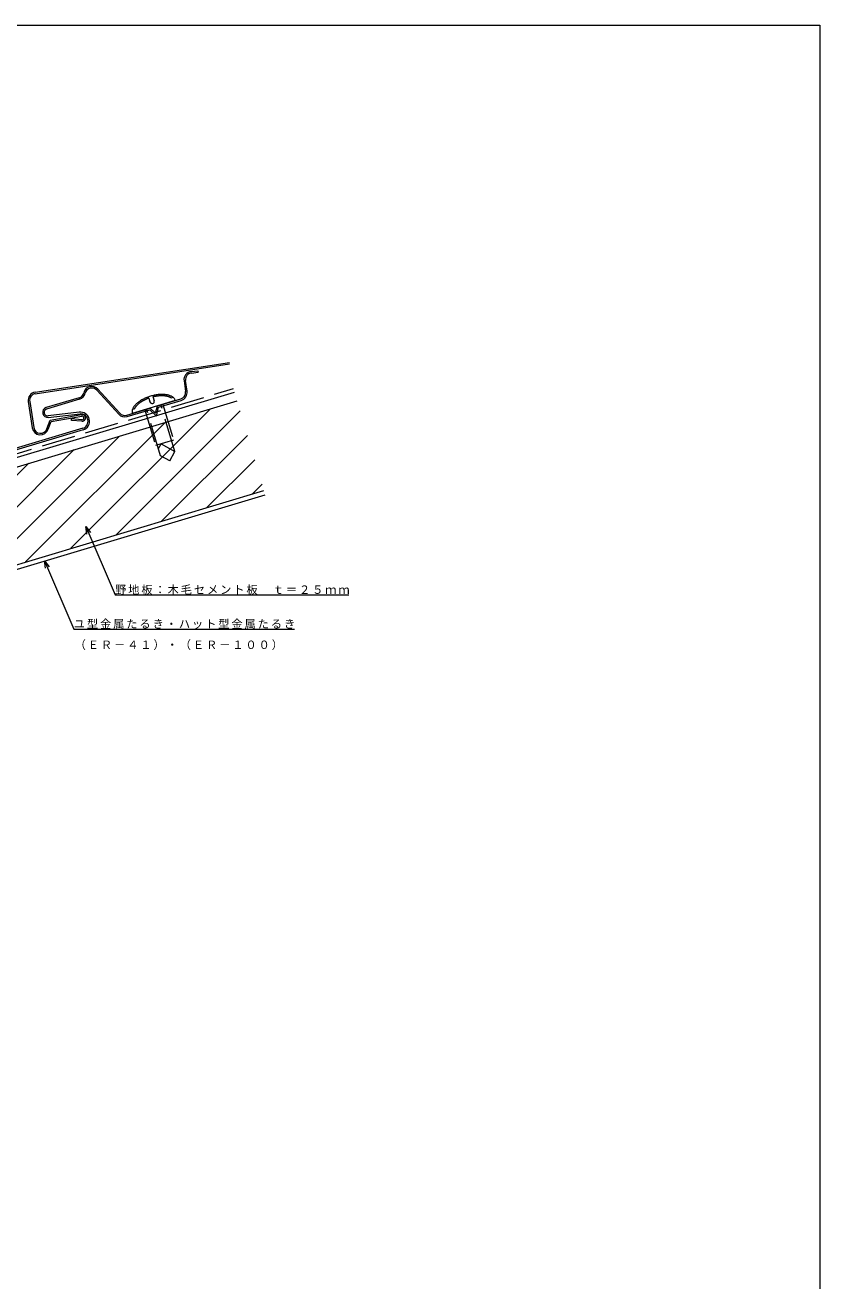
# Model space of a CAD drawing. Units: millimetres, scale not verified. Extents: x -567 to 1761, y -2125 to 401.
# Drawn here: x 354.7 to 567, y 65.4 to 400.9 of the extents above; entities that cross this region are included whole.
import ezdxf

# ---------------------------------------------------------------- set-up
doc = ezdxf.new("R2010")
doc.units = ezdxf.units.MM
doc.header["$LTSCALE"] = 3
doc.linetypes.add('DASHED3', pattern=[4, 3, -1])
doc.layers.add('0-0_0', color=7, linetype='Continuous', lineweight=18)
doc.layers.add('0-2_LAYER003', color=7, linetype='Continuous', lineweight=18)
doc.styles.add('ＭＳ ゴシック', font='')
doc.styles.get('ＭＳ ゴシック').set_extended_font_data('MS Gothic')

msp = doc.modelspace()

# ---------------------------------------------------------------- linework, layer by layer
at = {"layer": '0-0_0', "color": 3}
for p, q in [((357.383, 302.861), (409.266, 310.799)), ((357.444, 302.465), (409.327, 310.404)), ((397.166, 305.885), (397.57, 303.039)), ((397.966, 303.096), (397.562, 305.941)), ((399.087, 308.379), (400.883, 308.59)), ((399.134, 307.982), (400.93, 308.193)), ((400.883, 308.59), (400.93, 308.193)), ((379.729, 296.971), (373.858, 303.392)), ((380.025, 297.241), (374.153, 303.662)), ((355.541, 300.353), (356.615, 293.335)), ((355.937, 300.413), (357.011, 293.395)), ((369.154, 301.374), (360.348, 298.732)), ((369.269, 300.991), (360.463, 298.349)), ((389.815, 296.472), (390.382, 298.868)), ((390.382, 298.868), (396.42, 300.679)), ((360.496, 293.094), (361.388, 295.38)), ((369.133, 297.485), (360.843, 296.511)), ((360.89, 296.114), (369.407, 297.114)), ((361.388, 295.38), (369.781, 296.877)), ((367.079, 295.333), (367.113, 295.731)), ((369.845, 295.096), (367.079, 295.333)), ((369.879, 295.494), (367.113, 295.731)), ((381.87, 296.732), (388.13, 298.61)), ((381.985, 296.349), (388.024, 298.16)), ((388.024, 298.16), (389.815, 296.472)), ((370.106, 293.203), (267.062, 262.289)), ((370.221, 292.82), (267.155, 261.9))]:
    msp.add_line(p, q, dxfattribs=at)
at = {"layer": '0-0_0', "color": 4}
for p, q in [((195.112, 238.199), (410.623, 302.852)), ((203.33, 210.805), (418.841, 275.458))]:
    msp.add_line(p, q, dxfattribs=at)
at = {"layer": '0-0_0', "linetype": 'DASHED3'}
for p, q in [((267.387, 260.925), (410.336, 303.81)), ((394.739, 287.02), (391.003, 299.472)), ((391.482, 299.615), (394.356, 290.037)), ((386.693, 298.179), (389.567, 288.6)), ((390.907, 285.871), (387.172, 298.322)), ((394.356, 290.037), (389.567, 288.6)), ((390.332, 287.788), (391.021, 289.022)), ((391.021, 289.022), (394.739, 287.02)), ((393.398, 284.53), (390.907, 285.871)), ((393.398, 284.53), (394.739, 287.02))]:
    msp.add_line(p, q, dxfattribs=at)
at = {"layer": '0-0_0'}
for p, q in [((195.802, 235.9), (411.313, 300.553)), ((394.829, 300.619), (383.341, 297.173)), ((384.039, 298.655), (384.013, 298.61)), ((384.066, 298.7), (384.039, 298.655)), ((384.095, 298.745), (384.066, 298.7)), ((385.082, 300.274), (384.902, 300.138)), ((385.871, 300.36), (385.806, 300.32)), ((387.753, 301.257), (388.053, 300.257)), ((389.241, 300.474), (388.903, 301.602)), ((394.221, 301.481), (393.607, 301.297)), ((394.791, 300.745), (394.737, 300.866)), ((394.835, 300.621), (394.791, 300.745)), ((366.928, 261.137), (404.215, 298.424)), ((379.05, 264.774), (412.124, 297.848)), ((383.277, 297.565), (383.287, 297.431)), ((383.287, 297.431), (383.308, 297.301)), ((383.308, 297.301), (383.341, 297.173)), ((383.903, 298.386), (383.38, 298.229)), ((383.446, 298.409), (383.391, 298.265)), ((383.513, 298.555), (383.446, 298.409)), ((383.965, 298.519), (383.942, 298.474)), ((383.988, 298.564), (383.965, 298.519)), ((384.013, 298.61), (383.988, 298.564)), ((354.807, 257.501), (392.093, 294.787)), ((342.685, 253.864), (379.972, 291.151)), ((391.172, 268.41), (414.083, 291.321)), ((330.563, 250.228), (367.85, 287.514)), ((318.441, 246.591), (355.728, 283.878)), ((403.294, 272.047), (416.041, 284.794)), ((202.986, 211.954), (418.497, 276.608)), ((415.416, 275.683), (417.999, 278.266)), ((370.947, 266.936), (378.74, 248.724)), ((370.947, 266.936), (372.183, 265.363)), ((371.232, 264.956), (370.947, 266.936)), ((359.914, 257.78), (367.706, 239.568)), ((378.74, 248.724), (441.176, 248.724)), ((367.706, 239.568), (426.662, 239.568))]:
    msp.add_line(p, q, dxfattribs=at)
for points in [[(394.065, 301.595), (393.93, 301.68), (393.785, 301.76), (393.631, 301.834), (393.469, 301.903), (393.298, 301.966), (393.12, 302.023), (392.933, 302.074), (392.739, 302.119), (392.539, 302.158), (392.331, 302.191), (392.118, 302.217), (391.899, 302.238), (391.674, 302.251), (391.445, 302.259), (391.211, 302.26), (390.973, 302.255), (390.731, 302.243), (390.486, 302.225), (390.239, 302.2), (389.99, 302.169), (389.738, 302.133), (389.486, 302.089), (389.232, 302.04), (388.979, 301.985), (388.725, 301.924), (388.473, 301.857)], [(383.775, 298.994), (383.677, 298.848), (383.59, 298.701), (383.513, 298.555)], [(384.902, 300.138), (384.73, 300.001), (384.566, 299.861), (384.411, 299.72), (384.265, 299.577), (384.128, 299.432), (384.001, 299.287), (383.883, 299.141), (383.775, 298.994)], [(385.806, 300.32), (385.743, 300.28), (385.68, 300.239), (385.618, 300.198), (385.557, 300.157), (385.497, 300.116), (385.437, 300.075), (385.378, 300.033), (385.321, 299.99), (385.264, 299.948), (385.208, 299.905), (385.152, 299.863), (385.098, 299.82), (385.045, 299.776), (384.992, 299.733), (384.941, 299.689), (384.89, 299.645), (384.84, 299.601), (384.792, 299.557), (384.744, 299.513), (384.697, 299.468), (384.652, 299.423), (384.607, 299.379), (384.564, 299.334), (384.521, 299.289), (384.479, 299.244), (384.439, 299.199), (384.4, 299.153), (384.361, 299.108), (384.324, 299.063), (384.288, 299.018), (384.253, 298.972), (384.219, 298.927), (384.186, 298.881), (384.155, 298.836), (384.124, 298.791), (384.095, 298.745)], [(385.464, 300.536), (385.269, 300.406), (385.082, 300.274)], [(386.088, 300.905), (385.874, 300.786), (385.665, 300.662), (385.464, 300.536)], [(386.135, 300.515), (386.068, 300.477), (386.001, 300.438), (385.936, 300.399), (385.871, 300.36)], [(388.473, 301.857), (388.221, 301.785), (387.971, 301.707), (387.724, 301.623), (387.479, 301.535), (387.237, 301.441), (386.998, 301.343), (386.763, 301.24), (386.533, 301.133), (386.308, 301.021), (386.088, 300.905)], [(386.915, 300.911), (386.841, 300.877), (386.768, 300.843), (386.695, 300.808), (386.623, 300.773), (386.551, 300.737), (386.48, 300.701), (386.41, 300.665), (386.34, 300.628), (386.271, 300.591), (386.203, 300.553), (386.135, 300.515)], [(387.755, 301.251), (387.676, 301.223), (387.598, 301.194), (387.521, 301.165), (387.443, 301.135), (387.367, 301.104), (387.29, 301.073), (387.214, 301.042), (387.139, 301.01), (387.063, 300.977), (386.989, 300.945), (386.915, 300.911)], [(391.453, 301.891), (391.381, 301.892), (391.309, 301.893), (391.236, 301.893), (391.163, 301.893), (391.089, 301.892), (391.015, 301.89), (390.94, 301.888), (390.865, 301.885), (390.79, 301.881), (390.714, 301.877), (390.638, 301.872), (390.561, 301.866), (390.484, 301.86), (390.407, 301.853), (390.33, 301.845), (390.252, 301.837), (390.174, 301.828), (390.096, 301.818), (390.017, 301.808), (389.938, 301.797), (389.86, 301.785), (389.781, 301.773), (389.701, 301.76), (389.622, 301.746), (389.543, 301.732), (389.463, 301.717), (389.383, 301.702), (389.304, 301.686), (389.224, 301.669), (389.144, 301.652), (389.064, 301.634), (388.985, 301.615), (388.905, 301.596)], [(393.699, 301.325), (393.658, 301.351), (393.616, 301.376), (393.573, 301.401), (393.529, 301.425), (393.485, 301.449), (393.439, 301.472), (393.392, 301.495), (393.344, 301.517), (393.295, 301.538), (393.246, 301.559), (393.195, 301.579), (393.144, 301.599), (393.091, 301.618), (393.038, 301.636), (392.984, 301.654), (392.929, 301.671), (392.873, 301.688), (392.816, 301.704), (392.759, 301.719), (392.7, 301.734), (392.641, 301.748), (392.581, 301.762), (392.52, 301.774), (392.459, 301.787), (392.396, 301.798), (392.333, 301.809), (392.269, 301.819), (392.205, 301.829), (392.14, 301.838), (392.074, 301.846), (392.008, 301.854), (391.94, 301.86), (391.873, 301.867), (391.804, 301.872), (391.735, 301.877), (391.666, 301.882), (391.595, 301.885), (391.525, 301.888), (391.453, 301.891)], [(394.737, 300.866), (394.672, 300.983), (394.597, 301.096), (394.511, 301.205), (394.415, 301.31), (394.308, 301.41), (394.192, 301.505), (394.065, 301.595)], [(383.391, 298.265), (383.346, 298.121), (383.312, 297.979), (383.289, 297.839), (383.277, 297.701), (383.277, 297.565)], [(383.942, 298.474), (383.921, 298.429), (383.901, 298.385), (383.882, 298.34)], [(360.198, 255.8), (359.914, 257.78), (361.15, 256.207)]]:
    msp.add_lwpolyline(points, dxfattribs=at)
at = {"layer": '0-0_0', "color": 3}
for points in [[(388.13, 298.61), (389.585, 297.238), (390.045, 299.184), (396.305, 301.062)], [(360.869, 292.949), (361.679, 295.026), (369.851, 296.483)]]:
    msp.add_lwpolyline(points, dxfattribs=at)
for centre, radius, start, end in [((399.344, 306.194), 2.2, 96.69923, 188.08359), ((399.344, 306.194), 1.8, 96.69923, 188.08359), ((357.716, 300.686), 2.2, 98.69923, 188.70291), ((357.716, 300.686), 1.8, 98.69923, 188.70291), ((368.637, 303.098), 1.8, 286.69922, 346.69922), ((368.637, 303.098), 2.2, 286.69922, 346.69922), ((372.53, 302.178), 2.2, 42.43953, 166.69923), ((372.53, 302.178), 1.8, 42.43953, 166.69923), ((395.788, 302.786), 1.8, 286.69922, 8.08359), ((395.788, 302.786), 2.2, 286.69922, 8.08359), ((360.733, 297.447), 1.342, 106.69922, 276.69922), ((360.733, 297.447), 0.942, 106.69922, 276.69922), ((369.532, 295.118), 2.4, 286.69922, 99.56221), ((369.532, 295.118), 2, 286.69922, 93.56294), ((369.939, 295.991), 0.9, 264.02316, 104.10925), ((369.939, 295.991), 0.5, 263.6521, 104.10925), ((381.353, 298.456), 2.2, 222.43954, 286.69922), ((381.353, 298.456), 1.8, 222.43954, 286.69922), ((358.79, 293.668), 2.2, 188.70291, 341.41333), ((358.79, 293.668), 1.8, 188.70291, 341.41333)]:
    msp.add_arc(centre, radius, start, end, dxfattribs=at)
at = {"layer": '0-0_0'}
msp.add_arc((388.628, 300.43), 0.6, 196.69923, 16.69923, dxfattribs=at)
at = {"layer": '0-2_LAYER003'}
msp.add_lwpolyline([(-567, 400.95), (567, 400.95), (567, -400.95), (-567, -400.95)], close=True, dxfattribs=at)

# ---------------------------------------------------------------- texts
at = {"layer": '0-0_0', "char_height": 2.199, "attachment_point": 7, "style": 'ＭＳ ゴシック'}
for s, insert in [('\\T1.17;野地板：木毛セメント板\u3000ｔ＝２５ｍｍ', (378.74, 248.724)), ('\\T1.17;ユ型金属たるき・ハット型金属たるき', (367.706, 239.568)), ('\\T1.17;（ＥＲ－４１）・（ＥＲ－１００）', (367.944, 233.941))]:
    msp.add_mtext(s, dxfattribs=dict(at, insert=insert))

doc.saveas('drawing.dxf')
